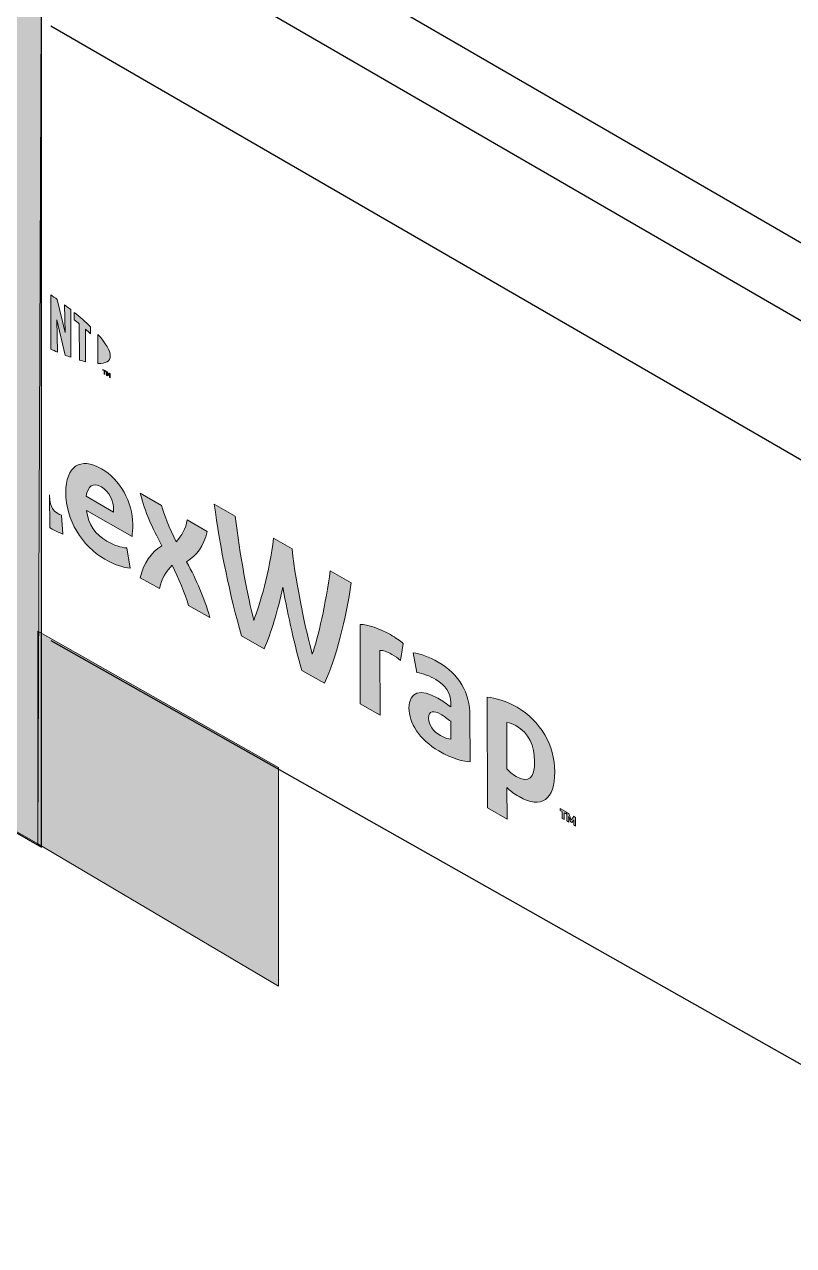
# Model space of a CAD drawing. Header units: inches. Extents: x -20.7 to 76.3, y -55.2 to 19.1.
# Drawn here: x 3.929 to 4.365, y -30.771 to -30.078 of the extents above; entities that cross this region are included whole.
import ezdxf

# ---------------------------------------------------------------- set-up
doc = ezdxf.new("R2010")
doc.units = ezdxf.units.IN
doc.header["$MEASUREMENT"] = 0
for name, color, linetype, lineweight in [('.ATI-HATCH', 7, 'Continuous', 0), ('G-ANNO-TTLB', 7, 'Continuous', 0), ('TYVEK', 7, 'Continuous', 0)]:
    doc.layers.add(name, color=color, linetype=linetype, lineweight=lineweight)

# ---------------------------------------------------------------- blocks, each defined once
blk = doc.blocks.new('Block_124')
at = {"layer": 'TYVEK', "true_color": 0x003b71, "transparency": 33554687}
h = blk.add_hatch(color=156, dxfattribs=at)
h.dxf.hatch_style = 2
edge = h.paths.add_edge_path()
edge.add_spline(control_points=[(4.20751, -30.50492), (4.20514, -30.50354), (4.20386, -30.50226), (4.20228, -30.50058), (4.20228, -30.50058), (4.20228, -30.47434), (4.20228, -30.47434), (4.20396, -30.47454), (4.20544, -30.47493), (4.20741, -30.47611), (4.21491, -30.48036), (4.21797, -30.48776), (4.21797, -30.49624), (4.21806, -30.50591), (4.21471, -30.50906), (4.20751, -30.50492)], knot_values=[0, 0, 0, 0, 1, 1, 1, 2, 2, 2, 3, 3, 3, 4, 4, 4, 5, 5, 5, 5], degree=3, periodic=0)
edge = h.paths.add_edge_path()
edge.add_spline(control_points=[(4.20801, -30.46566), (4.20218, -30.4623), (4.19567, -30.46023), (4.19103, -30.45993), (4.19103, -30.45993), (4.19123, -30.52268), (4.19123, -30.52268), (4.19123, -30.52268), (4.20238, -30.52909), (4.20238, -30.52909), (4.20238, -30.52909), (4.20228, -30.51124), (4.20228, -30.51124), (4.20435, -30.51331), (4.20632, -30.51479), (4.20919, -30.51636), (4.22191, -30.52376), (4.22951, -30.51784), (4.22941, -30.50236), (4.22941, -30.48736), (4.22142, -30.47335), (4.20801, -30.46566)], knot_values=[0, 0, 0, 0, 1, 1, 1, 2, 2, 2, 3, 3, 3, 4, 4, 4, 5, 5, 5, 6, 6, 6, 7, 7, 7, 7], degree=3, periodic=0)
h = blk.add_hatch(color=156, dxfattribs=at)
h.dxf.hatch_style = 2
edge = h.paths.add_edge_path()
edge.add_spline(control_points=[(4.23247, -30.52317), (4.23247, -30.52317), (4.23247, -30.52426), (4.23247, -30.52426), (4.23247, -30.52426), (4.23356, -30.52485), (4.23356, -30.52485), (4.23356, -30.52485), (4.23365, -30.5287), (4.23365, -30.5287), (4.23365, -30.5287), (4.23474, -30.52929), (4.23474, -30.52929), (4.23474, -30.52929), (4.23474, -30.52554), (4.23474, -30.52554), (4.23474, -30.52554), (4.23582, -30.52613), (4.23582, -30.52613), (4.23582, -30.52613), (4.23582, -30.52505), (4.23582, -30.52505), (4.23582, -30.52505), (4.23247, -30.52317), (4.23247, -30.52317)], knot_values=[0, 0, 0, 0, 1, 1, 1, 2, 2, 2, 3, 3, 3, 4, 4, 4, 5, 5, 5, 6, 6, 6, 7, 7, 7, 8, 8, 8, 8], degree=3, periodic=0)
edge = h.paths.add_edge_path()
edge.add_spline(control_points=[(4.24007, -30.52751), (4.23967, -30.5284), (4.23928, -30.52899), (4.23878, -30.52958), (4.23829, -30.5285), (4.2379, -30.52741), (4.2375, -30.52603), (4.2375, -30.52603), (4.23632, -30.52534), (4.23632, -30.52534), (4.23632, -30.52534), (4.23632, -30.53018), (4.23632, -30.53018), (4.23632, -30.53018), (4.2374, -30.53077), (4.2374, -30.53077), (4.2374, -30.53077), (4.2374, -30.5286), (4.2374, -30.5286), (4.2374, -30.5286), (4.2373, -30.52771), (4.2373, -30.52771), (4.2377, -30.5287), (4.23809, -30.52968), (4.23839, -30.53047), (4.23839, -30.53047), (4.23918, -30.53097), (4.23918, -30.53097), (4.23948, -30.53057), (4.23987, -30.52998), (4.24026, -30.52949), (4.24026, -30.52949), (4.24016, -30.53018), (4.24016, -30.53018), (4.24016, -30.53018), (4.24016, -30.53245), (4.24016, -30.53245), (4.24016, -30.53245), (4.24125, -30.53304), (4.24125, -30.53304), (4.24125, -30.53304), (4.24125, -30.5282), (4.24125, -30.5282), (4.24125, -30.5282), (4.24007, -30.52751), (4.24007, -30.52751)], knot_values=[0, 0, 0, 0, 1, 1, 1, 2, 2, 2, 3, 3, 3, 4, 4, 4, 5, 5, 5, 6, 6, 6, 7, 7, 7, 8, 8, 8, 9, 9, 9, 10, 10, 10, 11, 11, 11, 12, 12, 12, 13, 13, 13, 14, 14, 14, 15, 15, 15, 15], degree=3, periodic=0)
at = {"layer": 'TYVEK'}
for points, knots in [([(4.20801, -30.46566), (4.20218, -30.4623), (4.19567, -30.46023), (4.19103, -30.45993), (4.19103, -30.45993), (4.19123, -30.52268), (4.19123, -30.52268), (4.19123, -30.52268), (4.20238, -30.52909), (4.20238, -30.52909), (4.20238, -30.52909), (4.20228, -30.51124), (4.20228, -30.51124), (4.20435, -30.51331), (4.20632, -30.51479), (4.20919, -30.51636), (4.22191, -30.52376), (4.22951, -30.51784), (4.22941, -30.50236), (4.22941, -30.48736), (4.22142, -30.47335), (4.20801, -30.46566)], [0, 0, 0, 0, 1, 1, 1, 2, 2, 2, 3, 3, 3, 4, 4, 4, 5, 5, 5, 6, 6, 6, 7, 7, 7, 7]), ([(4.20751, -30.50492), (4.20514, -30.50354), (4.20386, -30.50226), (4.20228, -30.50058), (4.20228, -30.50058), (4.20228, -30.47434), (4.20228, -30.47434), (4.20396, -30.47454), (4.20544, -30.47493), (4.20741, -30.47611), (4.21491, -30.48036), (4.21797, -30.48776), (4.21797, -30.49624), (4.21806, -30.50591), (4.21471, -30.50906), (4.20751, -30.50492)], [0, 0, 0, 0, 1, 1, 1, 2, 2, 2, 3, 3, 3, 4, 4, 4, 5, 5, 5, 5]), ([(4.23247, -30.52317), (4.23247, -30.52317), (4.23247, -30.52426), (4.23247, -30.52426), (4.23247, -30.52426), (4.23356, -30.52485), (4.23356, -30.52485), (4.23356, -30.52485), (4.23365, -30.5287), (4.23365, -30.5287), (4.23365, -30.5287), (4.23474, -30.52929), (4.23474, -30.52929), (4.23474, -30.52929), (4.23474, -30.52554), (4.23474, -30.52554), (4.23474, -30.52554), (4.23582, -30.52613), (4.23582, -30.52613), (4.23582, -30.52613), (4.23582, -30.52505), (4.23582, -30.52505), (4.23582, -30.52505), (4.23247, -30.52317), (4.23247, -30.52317)], [0, 0, 0, 0, 1, 1, 1, 2, 2, 2, 3, 3, 3, 4, 4, 4, 5, 5, 5, 6, 6, 6, 7, 7, 7, 8, 8, 8, 8]), ([(4.24007, -30.52751), (4.23967, -30.5284), (4.23928, -30.52899), (4.23878, -30.52958), (4.23829, -30.5285), (4.2379, -30.52741), (4.2375, -30.52603), (4.2375, -30.52603), (4.23632, -30.52534), (4.23632, -30.52534), (4.23632, -30.52534), (4.23632, -30.53018), (4.23632, -30.53018), (4.23632, -30.53018), (4.2374, -30.53077), (4.2374, -30.53077), (4.2374, -30.53077), (4.2374, -30.5286), (4.2374, -30.5286), (4.2374, -30.5286), (4.2373, -30.52771), (4.2373, -30.52771), (4.2377, -30.5287), (4.23809, -30.52968), (4.23839, -30.53047), (4.23839, -30.53047), (4.23918, -30.53097), (4.23918, -30.53097), (4.23948, -30.53057), (4.23987, -30.52998), (4.24026, -30.52949), (4.24026, -30.52949), (4.24016, -30.53018), (4.24016, -30.53018), (4.24016, -30.53018), (4.24016, -30.53245), (4.24016, -30.53245), (4.24016, -30.53245), (4.24125, -30.53304), (4.24125, -30.53304), (4.24125, -30.53304), (4.24125, -30.5282), (4.24125, -30.5282), (4.24125, -30.5282), (4.24007, -30.52751), (4.24007, -30.52751)], [0, 0, 0, 0, 1, 1, 1, 2, 2, 2, 3, 3, 3, 4, 4, 4, 5, 5, 5, 6, 6, 6, 7, 7, 7, 8, 8, 8, 9, 9, 9, 10, 10, 10, 11, 11, 11, 12, 12, 12, 13, 13, 13, 14, 14, 14, 15, 15, 15, 15])]:
    blk.add_open_spline(points, degree=3, knots=knots, dxfattribs=at)
blk = doc.blocks.new('Block_123')
at = {"layer": 'TYVEK'}
blk.add_blockref('Block_124', (0, 0), dxfattribs=at)
blk = doc.blocks.new('Block_131')
at = {"layer": 'TYVEK', "true_color": 0x003b71, "transparency": 33554687}
h = blk.add_hatch(color=156, dxfattribs=at)
h.dxf.hatch_style = 2
edge = h.paths.add_edge_path()
edge.add_spline(control_points=[(3.97923, -30.35497), (3.97923, -30.35497), (3.96373, -30.34599), (3.96373, -30.34599), (3.96452, -30.34007), (3.96758, -30.338), (3.97232, -30.34066), (3.97676, -30.34323), (3.97923, -30.34855), (3.97923, -30.35378), (3.97923, -30.35378), (3.97923, -30.35497), (3.97923, -30.35497)], knot_values=[0, 0, 0, 0, 1, 1, 1, 2, 2, 2, 3, 3, 3, 4, 4, 4, 4], degree=3, periodic=0)
edge = h.paths.add_edge_path()
edge.add_spline(control_points=[(3.99007, -30.36187), (3.98998, -30.34924), (3.98297, -30.33652), (3.97232, -30.3303), (3.96028, -30.3235), (3.9521, -30.32892), (3.9521, -30.34382), (3.95219, -30.3595), (3.96117, -30.3742), (3.97429, -30.3817), (3.97962, -30.38486), (3.98495, -30.38654), (3.98859, -30.38673), (3.98859, -30.38673), (3.98672, -30.37529), (3.98672, -30.37529), (3.98327, -30.37499), (3.97942, -30.37381), (3.97538, -30.37144), (3.96886, -30.36769), (3.96501, -30.36217), (3.96393, -30.35398), (3.96393, -30.35398), (3.98968, -30.36878), (3.98968, -30.36878), (3.98988, -30.367), (3.99007, -30.36463), (3.99007, -30.36187)], knot_values=[0, 0, 0, 0, 1, 1, 1, 2, 2, 2, 3, 3, 3, 4, 4, 4, 5, 5, 5, 6, 6, 6, 7, 7, 7, 8, 8, 8, 9, 9, 9, 9], degree=3, periodic=0)
h = blk.add_hatch(color=156, dxfattribs=at)
h.dxf.hatch_style = 2
edge = h.paths.add_edge_path()
edge.add_spline(control_points=[(3.94973, -30.35664), (3.94894, -30.35645), (3.94815, -30.35605), (3.94736, -30.35556), (3.94501, -30.35421), (3.94374, -30.35209), (3.94321, -30.34909), (3.94301, -30.34792), (3.94292, -30.34663), (3.94292, -30.3452), (3.94292, -30.3452), (3.94303, -30.36373), (3.94303, -30.36373), (3.9436, -30.36411), (3.94418, -30.36448), (3.94479, -30.36483), (3.94647, -30.36582), (3.94904, -30.3668), (3.95052, -30.3674), (3.95052, -30.3674), (3.94973, -30.35664), (3.94973, -30.35664)], knot_values=[0, 0, 0, 0, 1, 1, 1, 2, 2, 2, 3, 3, 3, 4, 4, 4, 5, 5, 5, 6, 6, 6, 7, 7, 7, 7], degree=3, periodic=0)
h = blk.add_hatch(color=156, dxfattribs=at)
h.dxf.hatch_style = 2
edge = h.paths.add_edge_path()
edge.add_spline(control_points=[(4.02056, -30.38308), (4.02667, -30.37933), (4.03023, -30.3745), (4.0323, -30.36592), (4.0323, -30.36592), (4.02086, -30.35941), (4.02086, -30.35941), (4.02036, -30.36434), (4.0177, -30.36838), (4.01474, -30.37184), (4.01109, -30.36444), (4.00754, -30.35595), (4.00645, -30.35112), (4.00645, -30.35112), (3.99432, -30.34411), (3.99432, -30.34411), (3.99689, -30.35497), (4.00123, -30.36394), (4.00665, -30.37401), (4.00014, -30.37815), (3.99639, -30.38348), (3.99432, -30.39216), (3.99432, -30.39216), (4.00527, -30.39837), (4.00527, -30.39837), (4.00636, -30.39236), (4.00931, -30.38841), (4.01237, -30.38506), (4.01583, -30.39216), (4.01997, -30.40153), (4.02165, -30.40784), (4.02165, -30.40784), (4.03378, -30.41475), (4.03378, -30.41475), (4.03043, -30.40291), (4.02648, -30.39403), (4.02056, -30.38308)], knot_values=[0, 0, 0, 0, 1, 1, 1, 2, 2, 2, 3, 3, 3, 4, 4, 4, 5, 5, 5, 6, 6, 6, 7, 7, 7, 8, 8, 8, 9, 9, 9, 10, 10, 10, 11, 11, 11, 12, 12, 12, 12], degree=3, periodic=0)
h = blk.add_hatch(color=156, dxfattribs=at)
h.dxf.hatch_style = 2
edge = h.paths.add_edge_path()
edge.add_spline(control_points=[(4.10205, -30.38821), (4.09968, -30.40666), (4.09515, -30.42629), (4.09189, -30.43547), (4.08824, -30.42235), (4.08291, -30.39768), (4.08044, -30.37578), (4.08044, -30.37578), (4.06999, -30.36976), (4.06999, -30.36976), (4.06762, -30.3889), (4.06219, -30.40745), (4.05874, -30.41643), (4.05538, -30.4035), (4.05075, -30.37854), (4.04818, -30.35733), (4.04818, -30.35733), (4.03635, -30.35053), (4.03635, -30.35053), (4.0394, -30.37411), (4.04532, -30.40331), (4.05183, -30.42511), (4.05183, -30.42511), (4.06466, -30.43251), (4.06466, -30.43251), (4.0687, -30.42304), (4.07216, -30.4113), (4.07522, -30.39759), (4.07828, -30.41475), (4.08192, -30.43063), (4.08597, -30.44474), (4.08597, -30.44474), (4.0988, -30.45204), (4.0988, -30.45204), (4.1056, -30.43803), (4.11093, -30.41524), (4.11398, -30.39512), (4.11398, -30.39512), (4.10205, -30.38821), (4.10205, -30.38821)], knot_values=[0, 0, 0, 0, 1, 1, 1, 2, 2, 2, 3, 3, 3, 4, 4, 4, 5, 5, 5, 6, 6, 6, 7, 7, 7, 8, 8, 8, 9, 9, 9, 10, 10, 10, 11, 11, 11, 12, 12, 12, 13, 13, 13, 13], degree=3, periodic=0)
h = blk.add_hatch(color=156, dxfattribs=at)
h.dxf.hatch_style = 2
edge = h.paths.add_edge_path()
edge.add_spline(control_points=[(4.13618, -30.42442), (4.13026, -30.42106), (4.12346, -30.4187), (4.11902, -30.4187), (4.11902, -30.4187), (4.11912, -30.46378), (4.11912, -30.46378), (4.11912, -30.46378), (4.13036, -30.47019), (4.13036, -30.47019), (4.13036, -30.47019), (4.13026, -30.4334), (4.13026, -30.4334), (4.13204, -30.4334), (4.13401, -30.43389), (4.13707, -30.43567), (4.13875, -30.43665), (4.14052, -30.43784), (4.1419, -30.43922), (4.1419, -30.43922), (4.14349, -30.42945), (4.14349, -30.42945), (4.1419, -30.42807), (4.13904, -30.4261), (4.13618, -30.42442)], knot_values=[0, 0, 0, 0, 1, 1, 1, 2, 2, 2, 3, 3, 3, 4, 4, 4, 5, 5, 5, 6, 6, 6, 7, 7, 7, 8, 8, 8, 8], degree=3, periodic=0)
h = blk.add_hatch(color=156, dxfattribs=at)
h.dxf.hatch_style = 2
edge = h.paths.add_edge_path()
edge.add_spline(control_points=[(4.17042, -30.48371), (4.16923, -30.48381), (4.16716, -30.48322), (4.16469, -30.48174), (4.16035, -30.47927), (4.15799, -30.47582), (4.15789, -30.47187), (4.15789, -30.46743), (4.16085, -30.46743), (4.1646, -30.4696), (4.16657, -30.47069), (4.16854, -30.47217), (4.17042, -30.47365), (4.17042, -30.47365), (4.17042, -30.48371), (4.17042, -30.48371)], knot_values=[0, 0, 0, 0, 1, 1, 1, 2, 2, 2, 3, 3, 3, 4, 4, 4, 5, 5, 5, 5], degree=3, periodic=0)
edge = h.paths.add_edge_path()
edge.add_spline(control_points=[(4.18127, -30.47039), (4.18127, -30.45767), (4.17535, -30.44691), (4.16331, -30.44001), (4.15838, -30.43715), (4.15276, -30.43507), (4.14921, -30.43478), (4.14921, -30.43478), (4.15128, -30.44602), (4.15128, -30.44602), (4.15463, -30.44642), (4.15848, -30.4479), (4.16203, -30.44997), (4.16746, -30.45313), (4.17032, -30.45747), (4.17042, -30.46319), (4.17042, -30.46319), (4.17042, -30.46546), (4.17042, -30.46546), (4.16835, -30.46398), (4.16539, -30.46191), (4.16311, -30.46053), (4.15335, -30.455), (4.14674, -30.45668), (4.14674, -30.46605), (4.14674, -30.47444), (4.15246, -30.48401), (4.16361, -30.49042), (4.1718, -30.49515), (4.17801, -30.49654), (4.18137, -30.49654), (4.18137, -30.49654), (4.18127, -30.47039), (4.18127, -30.47039)], knot_values=[0, 0, 0, 0, 1, 1, 1, 2, 2, 2, 3, 3, 3, 4, 4, 4, 5, 5, 5, 6, 6, 6, 7, 7, 7, 8, 8, 8, 9, 9, 9, 10, 10, 10, 11, 11, 11, 11], degree=3, periodic=0)
at = {"layer": 'TYVEK'}
for points, knots in [([(3.99007, -30.36187), (3.98998, -30.34924), (3.98297, -30.33652), (3.97232, -30.3303), (3.96028, -30.3235), (3.9521, -30.32892), (3.9521, -30.34382), (3.95219, -30.3595), (3.96117, -30.3742), (3.97429, -30.3817), (3.97962, -30.38486), (3.98495, -30.38654), (3.98859, -30.38673), (3.98859, -30.38673), (3.98672, -30.37529), (3.98672, -30.37529), (3.98327, -30.37499), (3.97942, -30.37381), (3.97538, -30.37144), (3.96886, -30.36769), (3.96501, -30.36217), (3.96393, -30.35398), (3.96393, -30.35398), (3.98968, -30.36878), (3.98968, -30.36878), (3.98988, -30.367), (3.99007, -30.36463), (3.99007, -30.36187)], [0, 0, 0, 0, 1, 1, 1, 2, 2, 2, 3, 3, 3, 4, 4, 4, 5, 5, 5, 6, 6, 6, 7, 7, 7, 8, 8, 8, 9, 9, 9, 9]), ([(3.97923, -30.35497), (3.97923, -30.35497), (3.96373, -30.34599), (3.96373, -30.34599), (3.96452, -30.34007), (3.96758, -30.338), (3.97232, -30.34066), (3.97676, -30.34323), (3.97923, -30.34855), (3.97923, -30.35378), (3.97923, -30.35378), (3.97923, -30.35497), (3.97923, -30.35497)], [0, 0, 0, 0, 1, 1, 1, 2, 2, 2, 3, 3, 3, 4, 4, 4, 4]), ([(3.94973, -30.35664), (3.94894, -30.35645), (3.94815, -30.35605), (3.94736, -30.35556), (3.94501, -30.35421), (3.94374, -30.35209), (3.94321, -30.34909), (3.94301, -30.34792), (3.94292, -30.34663), (3.94292, -30.3452), (3.94292, -30.3452), (3.94303, -30.36373), (3.94303, -30.36373), (3.9436, -30.36411), (3.94418, -30.36448), (3.94479, -30.36483), (3.94647, -30.36582), (3.94904, -30.3668), (3.95052, -30.3674), (3.95052, -30.3674), (3.94973, -30.35664), (3.94973, -30.35664)], [0, 0, 0, 0, 1, 1, 1, 2, 2, 2, 3, 3, 3, 4, 4, 4, 5, 5, 5, 6, 6, 6, 7, 7, 7, 7]), ([(4.02056, -30.38308), (4.02667, -30.37933), (4.03023, -30.3745), (4.0323, -30.36592), (4.0323, -30.36592), (4.02086, -30.35941), (4.02086, -30.35941), (4.02036, -30.36434), (4.0177, -30.36838), (4.01474, -30.37184), (4.01109, -30.36444), (4.00754, -30.35595), (4.00645, -30.35112), (4.00645, -30.35112), (3.99432, -30.34411), (3.99432, -30.34411), (3.99689, -30.35497), (4.00123, -30.36394), (4.00665, -30.37401), (4.00014, -30.37815), (3.99639, -30.38348), (3.99432, -30.39216), (3.99432, -30.39216), (4.00527, -30.39837), (4.00527, -30.39837), (4.00636, -30.39236), (4.00931, -30.38841), (4.01237, -30.38506), (4.01583, -30.39216), (4.01997, -30.40153), (4.02165, -30.40784), (4.02165, -30.40784), (4.03378, -30.41475), (4.03378, -30.41475), (4.03043, -30.40291), (4.02648, -30.39403), (4.02056, -30.38308)], [0, 0, 0, 0, 1, 1, 1, 2, 2, 2, 3, 3, 3, 4, 4, 4, 5, 5, 5, 6, 6, 6, 7, 7, 7, 8, 8, 8, 9, 9, 9, 10, 10, 10, 11, 11, 11, 12, 12, 12, 12]), ([(4.10205, -30.38821), (4.09968, -30.40666), (4.09515, -30.42629), (4.09189, -30.43547), (4.08824, -30.42235), (4.08291, -30.39768), (4.08044, -30.37578), (4.08044, -30.37578), (4.06999, -30.36976), (4.06999, -30.36976), (4.06762, -30.3889), (4.06219, -30.40745), (4.05874, -30.41643), (4.05538, -30.4035), (4.05075, -30.37854), (4.04818, -30.35733), (4.04818, -30.35733), (4.03635, -30.35053), (4.03635, -30.35053), (4.0394, -30.37411), (4.04532, -30.40331), (4.05183, -30.42511), (4.05183, -30.42511), (4.06466, -30.43251), (4.06466, -30.43251), (4.0687, -30.42304), (4.07216, -30.4113), (4.07522, -30.39759), (4.07828, -30.41475), (4.08192, -30.43063), (4.08597, -30.44474), (4.08597, -30.44474), (4.0988, -30.45204), (4.0988, -30.45204), (4.1056, -30.43803), (4.11093, -30.41524), (4.11398, -30.39512), (4.11398, -30.39512), (4.10205, -30.38821), (4.10205, -30.38821)], [0, 0, 0, 0, 1, 1, 1, 2, 2, 2, 3, 3, 3, 4, 4, 4, 5, 5, 5, 6, 6, 6, 7, 7, 7, 8, 8, 8, 9, 9, 9, 10, 10, 10, 11, 11, 11, 12, 12, 12, 13, 13, 13, 13]), ([(4.13618, -30.42442), (4.13026, -30.42106), (4.12346, -30.4187), (4.11902, -30.4187), (4.11902, -30.4187), (4.11912, -30.46378), (4.11912, -30.46378), (4.11912, -30.46378), (4.13036, -30.47019), (4.13036, -30.47019), (4.13036, -30.47019), (4.13026, -30.4334), (4.13026, -30.4334), (4.13204, -30.4334), (4.13401, -30.43389), (4.13707, -30.43567), (4.13875, -30.43665), (4.14052, -30.43784), (4.1419, -30.43922), (4.1419, -30.43922), (4.14349, -30.42945), (4.14349, -30.42945), (4.1419, -30.42807), (4.13904, -30.4261), (4.13618, -30.42442)], [0, 0, 0, 0, 1, 1, 1, 2, 2, 2, 3, 3, 3, 4, 4, 4, 5, 5, 5, 6, 6, 6, 7, 7, 7, 8, 8, 8, 8]), ([(4.18127, -30.47039), (4.18127, -30.45767), (4.17535, -30.44691), (4.16331, -30.44001), (4.15838, -30.43715), (4.15276, -30.43507), (4.14921, -30.43478), (4.14921, -30.43478), (4.15128, -30.44602), (4.15128, -30.44602), (4.15463, -30.44642), (4.15848, -30.4479), (4.16203, -30.44997), (4.16746, -30.45313), (4.17032, -30.45747), (4.17042, -30.46319), (4.17042, -30.46319), (4.17042, -30.46546), (4.17042, -30.46546), (4.16835, -30.46398), (4.16539, -30.46191), (4.16311, -30.46053), (4.15335, -30.455), (4.14674, -30.45668), (4.14674, -30.46605), (4.14674, -30.47444), (4.15246, -30.48401), (4.16361, -30.49042), (4.1718, -30.49515), (4.17801, -30.49654), (4.18137, -30.49654), (4.18137, -30.49654), (4.18127, -30.47039), (4.18127, -30.47039)], [0, 0, 0, 0, 1, 1, 1, 2, 2, 2, 3, 3, 3, 4, 4, 4, 5, 5, 5, 6, 6, 6, 7, 7, 7, 8, 8, 8, 9, 9, 9, 10, 10, 10, 11, 11, 11, 11]), ([(4.17042, -30.48371), (4.16923, -30.48381), (4.16716, -30.48322), (4.16469, -30.48174), (4.16035, -30.47927), (4.15799, -30.47582), (4.15789, -30.47187), (4.15789, -30.46743), (4.16085, -30.46743), (4.1646, -30.4696), (4.16657, -30.47069), (4.16854, -30.47217), (4.17042, -30.47365), (4.17042, -30.47365), (4.17042, -30.48371), (4.17042, -30.48371)], [0, 0, 0, 0, 1, 1, 1, 2, 2, 2, 3, 3, 3, 4, 4, 4, 5, 5, 5, 5])]:
    blk.add_open_spline(points, degree=3, knots=knots, dxfattribs=at)
blk = doc.blocks.new('Block_132')
at = {"layer": 'TYVEK', "true_color": 0x003b71, "transparency": 33554687}
h = blk.add_hatch(color=156, dxfattribs=at)
h.dxf.hatch_style = 2
edge = h.paths.add_edge_path()
edge.add_spline(control_points=[(3.95167, -30.25309), (3.95167, -30.25309), (3.9473, -30.23428), (3.9473, -30.23428), (3.94612, -30.23342), (3.94469, -30.23242), (3.94359, -30.23167), (3.94359, -30.23167), (3.94367, -30.26247), (3.94367, -30.26247), (3.94444, -30.26283), (3.94641, -30.2637), (3.94743, -30.26414), (3.94743, -30.26414), (3.94707, -30.24581), (3.94707, -30.24581), (3.94707, -30.24581), (3.95171, -30.26588), (3.95171, -30.26588), (3.95268, -30.26627), (3.95411, -30.2668), (3.95504, -30.26713), (3.95504, -30.26713), (3.95498, -30.24007), (3.95498, -30.24007), (3.954, -30.23929), (3.95222, -30.23792), (3.95137, -30.23728), (3.95137, -30.23728), (3.95167, -30.25309), (3.95167, -30.25309)], knot_values=[0, 0, 0, 0, 1, 1, 1, 2, 2, 2, 3, 3, 3, 4, 4, 4, 5, 5, 5, 6, 6, 6, 7, 7, 7, 8, 8, 8, 9, 9, 9, 10, 10, 10, 10], degree=3, periodic=0)
h = blk.add_hatch(color=156, dxfattribs=at)
h.dxf.hatch_style = 2
edge = h.paths.add_edge_path()
edge.add_spline(control_points=[(3.95692, -30.24591), (3.95789, -30.24667), (3.95884, -30.24744), (3.95977, -30.24821), (3.95977, -30.24821), (3.95982, -30.26868), (3.95982, -30.26868), (3.96068, -30.26894), (3.96227, -30.26938), (3.96332, -30.26962), (3.96332, -30.26962), (3.96328, -30.25119), (3.96328, -30.25119), (3.96429, -30.25207), (3.96525, -30.25293), (3.96613, -30.25372), (3.96613, -30.25372), (3.96612, -30.24977), (3.96612, -30.24977), (3.96335, -30.24707), (3.96038, -30.24446), (3.95691, -30.24163), (3.95691, -30.24163), (3.95692, -30.24591), (3.95692, -30.24591)], knot_values=[0, 0, 0, 0, 1, 1, 1, 2, 2, 2, 3, 3, 3, 4, 4, 4, 5, 5, 5, 6, 6, 6, 7, 7, 7, 8, 8, 8, 8], degree=3, periodic=0)
h = blk.add_hatch(color=156, dxfattribs=at)
h.dxf.hatch_style = 2
edge = h.paths.add_edge_path()
edge.add_spline(control_points=[(3.97735, -30.26638), (3.97736, -30.26941), (3.97481, -30.27078), (3.97037, -30.27066), (3.97037, -30.27066), (3.97033, -30.25413), (3.97033, -30.25413), (3.97478, -30.2591), (3.97734, -30.26338), (3.97735, -30.26638)], knot_values=[0, 0, 0, 0, 1, 1, 1, 2, 2, 2, 3, 3, 3, 3], degree=3, periodic=0)
h = blk.add_hatch(color=156, dxfattribs=at)
h.dxf.hatch_style = 2
edge = h.paths.add_edge_path()
edge.add_spline(control_points=[(3.9732, -30.27397), (3.9732, -30.27397), (3.9732, -30.27436), (3.9732, -30.27436), (3.9732, -30.27436), (3.9738, -30.27466), (3.9738, -30.27466), (3.9738, -30.27466), (3.9738, -30.27663), (3.9738, -30.27663), (3.9738, -30.27663), (3.97419, -30.27693), (3.97419, -30.27693), (3.97419, -30.27693), (3.97419, -30.27496), (3.97419, -30.27496), (3.97419, -30.27496), (3.97488, -30.27525), (3.97488, -30.27525), (3.97488, -30.27525), (3.97488, -30.27486), (3.97488, -30.27486), (3.97488, -30.27486), (3.9732, -30.27397), (3.9732, -30.27397)], knot_values=[0, 0, 0, 0, 1, 1, 1, 2, 2, 2, 3, 3, 3, 4, 4, 4, 5, 5, 5, 6, 6, 6, 7, 7, 7, 8, 8, 8, 8], degree=3, periodic=0)
edge = h.paths.add_edge_path()
edge.add_spline(control_points=[(3.97696, -30.27614), (3.97696, -30.27614), (3.97636, -30.27683), (3.97636, -30.27683), (3.97636, -30.27683), (3.97567, -30.27535), (3.97567, -30.27535), (3.97567, -30.27535), (3.97528, -30.27515), (3.97528, -30.27515), (3.97528, -30.27515), (3.97528, -30.27752), (3.97528, -30.27752), (3.97528, -30.27752), (3.97567, -30.27772), (3.97567, -30.27772), (3.97567, -30.27772), (3.97567, -30.27604), (3.97567, -30.27604), (3.97567, -30.27604), (3.97636, -30.27752), (3.97636, -30.27752), (3.97636, -30.27752), (3.97696, -30.27683), (3.97696, -30.27683), (3.97696, -30.27683), (3.97696, -30.27851), (3.97696, -30.27851), (3.97696, -30.27851), (3.97735, -30.27871), (3.97735, -30.27871), (3.97735, -30.27871), (3.97735, -30.27634), (3.97735, -30.27634), (3.97735, -30.27634), (3.97696, -30.27614), (3.97696, -30.27614)], knot_values=[0, 0, 0, 0, 1, 1, 1, 2, 2, 2, 3, 3, 3, 4, 4, 4, 5, 5, 5, 6, 6, 6, 7, 7, 7, 8, 8, 8, 9, 9, 9, 10, 10, 10, 11, 11, 11, 12, 12, 12, 12], degree=3, periodic=0)
at = {"layer": 'TYVEK'}
for points, knots in [([(3.95167, -30.25309), (3.95167, -30.25309), (3.9473, -30.23428), (3.9473, -30.23428), (3.94612, -30.23342), (3.94469, -30.23242), (3.94359, -30.23167), (3.94359, -30.23167), (3.94367, -30.26247), (3.94367, -30.26247), (3.94444, -30.26283), (3.94641, -30.2637), (3.94743, -30.26414), (3.94743, -30.26414), (3.94707, -30.24581), (3.94707, -30.24581), (3.94707, -30.24581), (3.95171, -30.26588), (3.95171, -30.26588), (3.95268, -30.26627), (3.95411, -30.2668), (3.95504, -30.26713), (3.95504, -30.26713), (3.95498, -30.24007), (3.95498, -30.24007), (3.954, -30.23929), (3.95222, -30.23792), (3.95137, -30.23728), (3.95137, -30.23728), (3.95167, -30.25309), (3.95167, -30.25309)], [0, 0, 0, 0, 1, 1, 1, 2, 2, 2, 3, 3, 3, 4, 4, 4, 5, 5, 5, 6, 6, 6, 7, 7, 7, 8, 8, 8, 9, 9, 9, 10, 10, 10, 10]), ([(3.95692, -30.24591), (3.95789, -30.24667), (3.95884, -30.24744), (3.95977, -30.24821), (3.95977, -30.24821), (3.95982, -30.26868), (3.95982, -30.26868), (3.96068, -30.26894), (3.96227, -30.26938), (3.96332, -30.26962), (3.96332, -30.26962), (3.96328, -30.25119), (3.96328, -30.25119), (3.96429, -30.25207), (3.96525, -30.25293), (3.96613, -30.25372), (3.96613, -30.25372), (3.96612, -30.24977), (3.96612, -30.24977), (3.96335, -30.24707), (3.96038, -30.24446), (3.95691, -30.24163), (3.95691, -30.24163), (3.95692, -30.24591), (3.95692, -30.24591)], [0, 0, 0, 0, 1, 1, 1, 2, 2, 2, 3, 3, 3, 4, 4, 4, 5, 5, 5, 6, 6, 6, 7, 7, 7, 8, 8, 8, 8]), ([(3.97735, -30.26638), (3.97736, -30.26941), (3.97481, -30.27078), (3.97037, -30.27066), (3.97037, -30.27066), (3.97033, -30.25413), (3.97033, -30.25413), (3.97478, -30.2591), (3.97734, -30.26338), (3.97735, -30.26638)], [0, 0, 0, 0, 1, 1, 1, 2, 2, 2, 3, 3, 3, 3]), ([(3.9732, -30.27397), (3.9732, -30.27397), (3.9732, -30.27436), (3.9732, -30.27436), (3.9732, -30.27436), (3.9738, -30.27466), (3.9738, -30.27466), (3.9738, -30.27466), (3.9738, -30.27663), (3.9738, -30.27663), (3.9738, -30.27663), (3.97419, -30.27693), (3.97419, -30.27693), (3.97419, -30.27693), (3.97419, -30.27496), (3.97419, -30.27496), (3.97419, -30.27496), (3.97488, -30.27525), (3.97488, -30.27525), (3.97488, -30.27525), (3.97488, -30.27486), (3.97488, -30.27486), (3.97488, -30.27486), (3.9732, -30.27397), (3.9732, -30.27397)], [0, 0, 0, 0, 1, 1, 1, 2, 2, 2, 3, 3, 3, 4, 4, 4, 5, 5, 5, 6, 6, 6, 7, 7, 7, 8, 8, 8, 8]), ([(3.97696, -30.27614), (3.97696, -30.27614), (3.97636, -30.27683), (3.97636, -30.27683), (3.97636, -30.27683), (3.97567, -30.27535), (3.97567, -30.27535), (3.97567, -30.27535), (3.97528, -30.27515), (3.97528, -30.27515), (3.97528, -30.27515), (3.97528, -30.27752), (3.97528, -30.27752), (3.97528, -30.27752), (3.97567, -30.27772), (3.97567, -30.27772), (3.97567, -30.27772), (3.97567, -30.27604), (3.97567, -30.27604), (3.97567, -30.27604), (3.97636, -30.27752), (3.97636, -30.27752), (3.97636, -30.27752), (3.97696, -30.27683), (3.97696, -30.27683), (3.97696, -30.27683), (3.97696, -30.27851), (3.97696, -30.27851), (3.97696, -30.27851), (3.97735, -30.27871), (3.97735, -30.27871), (3.97735, -30.27871), (3.97735, -30.27634), (3.97735, -30.27634), (3.97735, -30.27634), (3.97696, -30.27614), (3.97696, -30.27614)], [0, 0, 0, 0, 1, 1, 1, 2, 2, 2, 3, 3, 3, 4, 4, 4, 5, 5, 5, 6, 6, 6, 7, 7, 7, 8, 8, 8, 9, 9, 9, 10, 10, 10, 11, 11, 11, 12, 12, 12, 12])]:
    blk.add_open_spline(points, degree=3, knots=knots, dxfattribs=at)
blk = doc.blocks.new('Block_130')
at = {"layer": 'TYVEK'}
for name in ['Block_132', 'Block_131']:
    blk.add_blockref(name, (0, 0), dxfattribs=at)
blk = doc.blocks.new('Block_140')
at = {"layer": 'TYVEK', "color": 3, "lineweight": 25, "true_color": 0x00ff00}
blk.add_line((5.03816, -30.59043), (4.04202, -30.01274), dxfattribs=at)

msp = doc.modelspace()

# ---------------------------------------------------------------- hatches: boundary and pattern name
at = {"layer": '.ATI-HATCH', "true_color": 0x848484, "transparency": 33554559}
msp.add_hatch(color=252, dxfattribs=at).paths.add_polyline_path([(3.94398, -27.68917), (3.6608, -27.53057), (3.65447, -30.38144), (3.93629, -30.5432), (3.94398, -28.6087)])
at = {"layer": 'G-ANNO-TTLB', "true_color": 0xff00ff, "transparency": 33554687}
h = msp.add_hatch(color=6, dxfattribs=at)
edge = h.paths.add_edge_path()
edge.add_spline(control_points=[(20.03822, -55.21363), (20.03822, -55.21363), (-20.64953, -55.21363), (-20.64953, -55.21363), (-20.64953, -55.21363), (-20.64953, -21.08863), (-20.64953, -21.08863), (-20.64953, -21.08863), (20.03822, -21.08863), (20.03822, -21.08863), (20.03822, -21.08863), (20.03822, -55.21363), (20.03822, -55.21363)], knot_values=[0, 0, 0, 0, 1, 1, 1, 2, 2, 2, 3, 3, 3, 4, 4, 4, 4], degree=3, periodic=0)
edge = h.paths.add_edge_path()
edge.add_spline(control_points=[(-20.52453, -21.21363), (-20.52453, -21.21363), (-20.52453, -55.08863), (-20.52453, -55.08863), (-20.52453, -55.08863), (19.91322, -55.08863), (19.91322, -55.08863), (19.91322, -55.08863), (19.91322, -21.21363), (19.91322, -21.21363), (19.91322, -21.21363), (-20.52453, -21.21363), (-20.52453, -21.21363)], knot_values=[0, 0, 0, 0, 1, 1, 1, 2, 2, 2, 3, 3, 3, 4, 4, 4, 4], degree=3, periodic=0)
edge.add_line((-20.52453, -21.21363), (-20.52453, -21.21363))
at = {"layer": 'TYVEK', "true_color": 0x000000, "transparency": 33554687}
h = msp.add_hatch(color=18, dxfattribs=at)
h.dxf.hatch_style = 2
h.paths.add_polyline_path([(4.07278, -30.62391), (3.93629, -30.5432), (3.93629, -30.42244), (4.07278, -30.49993)])

# ---------------------------------------------------------------- linework, layer by layer
at = {"layer": '.ATI-HATCH'}
msp.add_lwpolyline([(3.94398, -27.68917), (3.6608, -27.53057), (3.65447, -30.38144), (3.93629, -30.5432), (3.94398, -28.6087)], dxfattribs=at)
at = {"layer": 'G-ANNO-TTLB'}
for points in [[(20.03822, -55.21363), (20.03822, -55.21363), (-20.64953, -55.21363), (-20.64953, -55.21363), (-20.64953, -55.21363), (-20.64953, -21.08863), (-20.64953, -21.08863), (-20.64953, -21.08863), (20.03822, -21.08863), (20.03822, -21.08863), (20.03822, -21.08863), (20.03822, -55.21363), (20.03822, -55.21363)], [(-20.52453, -21.21363), (-20.52453, -21.21363), (-20.52453, -55.08863), (-20.52453, -55.08863), (-20.52453, -55.08863), (19.91322, -55.08863), (19.91322, -55.08863), (19.91322, -55.08863), (19.91322, -21.21363), (19.91322, -21.21363), (19.91322, -21.21363), (-20.52453, -21.21363), (-20.52453, -21.21363)]]:
    msp.add_open_spline(points, degree=3, knots=[0, 0, 0, 0, 1, 1, 1, 2, 2, 2, 3, 3, 3, 4, 4, 4, 4], dxfattribs=at)
at = {"layer": 'TYVEK', "color": 3, "lineweight": 25, "true_color": 0x00ff00}
msp.add_line((5.09504, -30.74544), (3.94359, -30.07933), dxfattribs=at)
at = {"layer": 'TYVEK', "color": 1, "lineweight": 25, "true_color": 0xff0000}
msp.add_lwpolyline([(3.93829, -27.69049), (3.65512, -27.52334), (3.65512, -30.38219), (3.93829, -30.54504)], close=True, dxfattribs=at)
at = {"layer": 'TYVEK', "color": 3, "lineweight": 25, "true_color": 0x00ff00}
msp.add_lwpolyline([(4.00453, -30.03513), (4.00453, -27.7977), (5.03627, -28.39927), (5.03627, -30.6328), (4.00453, -30.03513)], dxfattribs=at)
at = {"layer": 'TYVEK'}
msp.add_lwpolyline([(4.07278, -30.62391), (3.93629, -30.5432), (3.93629, -30.42244), (4.07278, -30.49993)], close=True, dxfattribs=at)
at = {"layer": 'TYVEK', "color": 4, "lineweight": 25, "true_color": 0x00ffff}
msp.add_lwpolyline([(5.0915, -31.0767), (3.94377, -30.42804), (3.94377, -30.42804)], dxfattribs=at)

# ---------------------------------------------------------------- block references
at = {"layer": 'TYVEK'}
for name in ['Block_140', 'Block_130', 'Block_123']:
    msp.add_blockref(name, (0, 0), dxfattribs=at)

doc.saveas('drawing.dxf')
